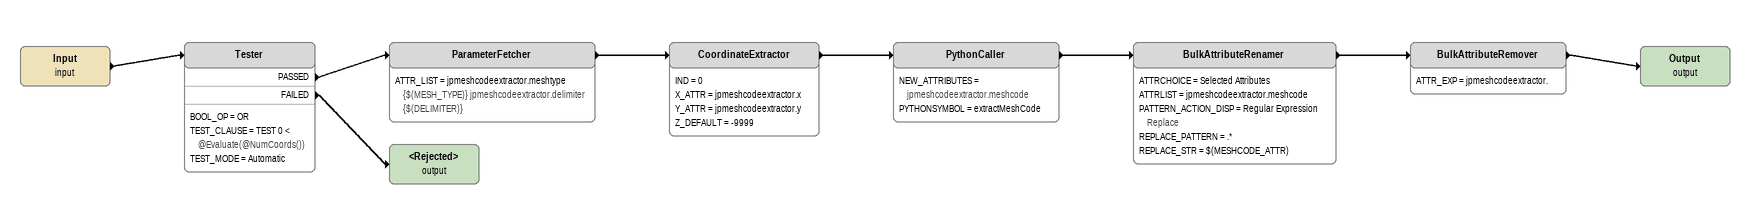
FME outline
Input (input)
    -> Tester
Tester
    BOOL_OP = OR
    TEST_CLAUSE = TEST 0 < @Evaluate(@NumCoords())
    TEST_MODE = Automatic
    PASSED -> ParameterFetcher
    FAILED -> <Rejected> (output)
ParameterFetcher
    ATTR_LIST = jpmeshcodeextractor.meshtype {$(MESH_TYPE)} jpmeshcodeextractor.delimiter {$(DELIMITER)}
    -> CoordinateExtractor
CoordinateExtractor
    IND = 0
    X_ATTR = jpmeshcodeextractor.x
    Y_ATTR = jpmeshcodeextractor.y
    Z_DEFAULT = -9999
    -> PythonCaller
PythonCaller
    NEW_ATTRIBUTES = jpmeshcodeextractor.meshcode
    PYTHONSYMBOL = extractMeshCode
    -> BulkAttributeRenamer
BulkAttributeRenamer
    ATTRCHOICE = Selected Attributes
    ATTRLIST = jpmeshcodeextractor.meshcode
    PATTERN_ACTION_DISP = Regular Expression Replace
    REPLACE_PATTERN = .*
    REPLACE_STR = $(MESHCODE_ATTR)
    -> BulkAttributeRemover
BulkAttributeRemover
    ATTR_EXP = jpmeshcodeextractor.
    -> Output (output)
Output (output)
<Rejected> (output)
